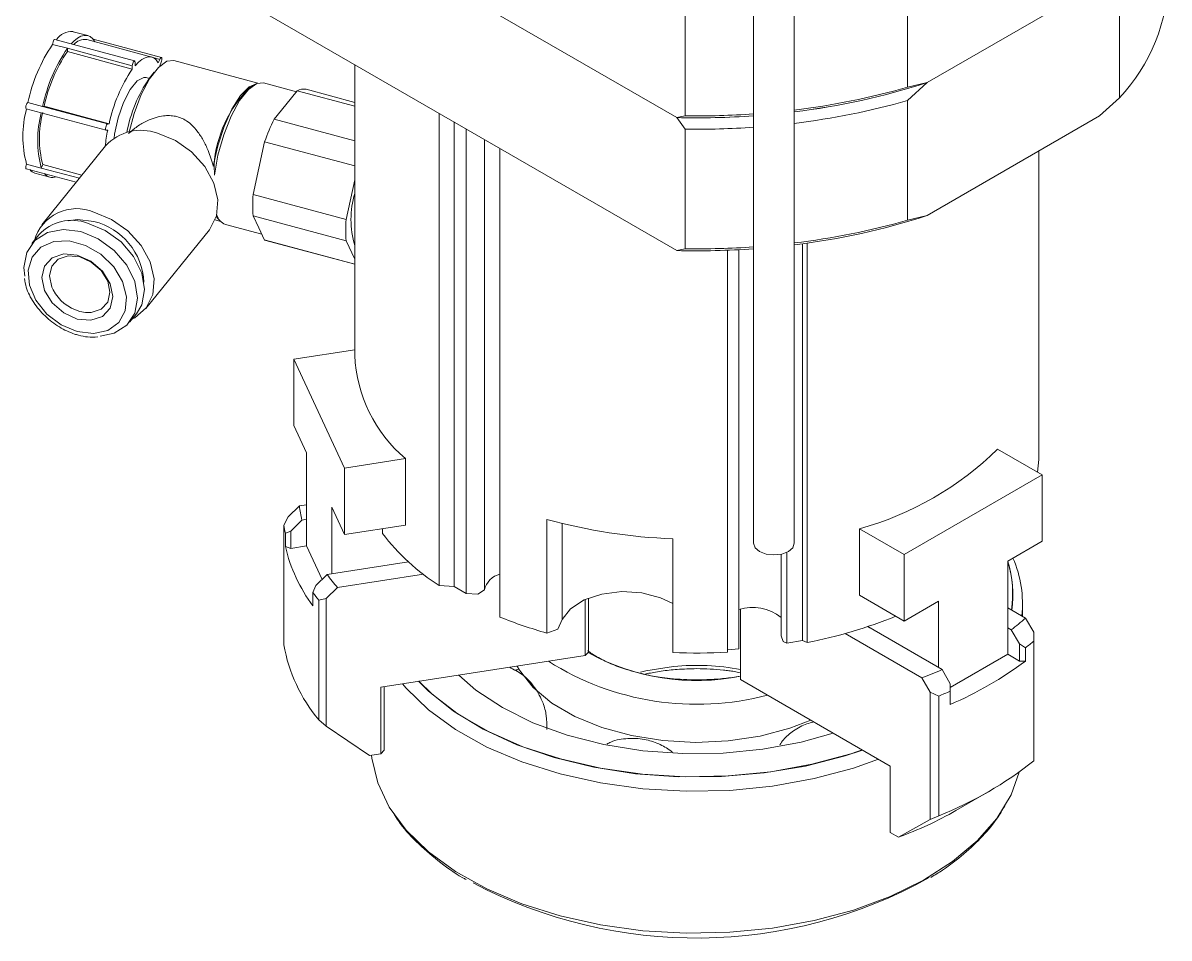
# Model space of a CAD drawing. Header units: millimetres. Extents: x 19 to 1665, y -46 to 1184.
# Drawn here: x 612.8 to 669.1, y 754.3 to 799.3 of the extents above; entities that cross this region are included whole.
import ezdxf

# ---------------------------------------------------------------- set-up
doc = ezdxf.new("R2010")
doc.units = ezdxf.units.MM
doc.header["$LTSCALE"] = 4

msp = doc.modelspace()

# ---------------------------------------------------------------- linework, layer by layer
at = {"color": 7, "linetype": 'Continuous', "lineweight": 18}
for p, q in [((644.926, 794.623), (623.127, 807.207)), ((650.696, 773.71), (650.696, 802.704)), ((656.255, 801.991), (656.255, 796.112)), ((648.696, 801.622), (648.696, 773.71)), ((665.695, 801.236), (657.229, 796.348)), ((666.67, 795.593), (666.67, 801.472)), ((644.926, 788.09), (623.127, 800.675)), ((645.34, 800.589), (645.34, 794.71)), ((618.287, 797.409), (614.372, 798.463)), ((615.991, 798.65), (615.266, 798.845)), ((619.129, 797.598), (615.939, 798.457)), ((619.605, 797.571), (616.249, 798.474)), ((614.262, 798.222), (614.988, 798.027)), ((614.988, 798.027), (614.988, 797.863)), ((614.988, 798.027), (618.178, 797.168)), ((614.988, 797.863), (618.178, 797.005)), ((618.313, 797.172), (618.313, 797.336)), ((619.197, 797.573), (619.528, 797.484)), ((619.528, 797.484), (619.455, 797.312)), ((619.522, 797.169), (619.595, 797.342)), ((624.347, 796.318), (620.209, 797.432)), ((618.178, 797.168), (618.178, 797.005)), ((619.253, 796.855), (619.007, 796.537)), ((629.106, 797.223), (629.106, 782.95)), ((619.018, 796.551), (618.859, 796.594)), ((624.112, 796.203), (623.948, 796.093)), ((626.237, 795.892), (624.619, 796.328)), ((657.229, 796.348), (656.255, 795.459)), ((656.255, 796.112), (657.229, 796.348)), ((626.278, 795.944), (625.713, 795.244)), ((629.106, 795.182), (626.278, 795.944)), ((629.106, 795.368), (626.711, 796.013)), ((665.695, 794.704), (666.67, 795.593)), ((612.971, 795.053), (616.886, 793.999)), ((613.048, 795.363), (613.773, 795.168)), ((613.846, 795.177), (613.773, 795.168)), ((613.773, 795.168), (616.963, 794.309)), ((613.846, 795.177), (617.036, 794.318)), ((625.713, 795.244), (625.149, 794.545)), ((656.255, 789.58), (656.255, 795.459)), ((625.149, 794.545), (629.106, 793.48)), ((633.258, 794.826), (633.258, 771.63)), ((644.926, 794.623), (645.34, 794.71)), ((645.34, 794.057), (644.926, 794.623)), ((665.695, 794.704), (657.229, 789.816)), ((616.895, 793.999), (616.969, 794.008)), ((617.036, 794.318), (616.963, 794.309)), ((633.981, 771.588), (633.981, 794.409)), ((634.576, 771.241), (634.576, 794.065)), ((645.34, 788.178), (645.34, 794.057)), ((624.678, 793.438), (624.396, 792.143)), ((629.106, 792.246), (624.678, 793.438)), ((635.473, 771.417), (635.473, 793.547)), ((616.866, 793.237), (613.735, 789.362)), ((636.231, 770.085), (636.231, 793.11)), ((662.706, 778.014), (662.706, 792.978)), ((612.98, 792.343), (613.705, 792.147)), ((613.778, 792.32), (613.705, 792.147)), ((613.778, 792.32), (615.705, 791.801)), ((622.156, 792.24), (622.192, 792.285)), ((622.192, 792.285), (622.214, 791.794)), ((612.971, 792.114), (615.425, 791.453)), ((613.394, 791.893), (614.119, 791.698)), ((613.705, 792.147), (615.578, 791.643)), ((624.396, 792.143), (624.113, 790.849)), ((628.681, 789.619), (629.106, 791.566)), ((628.681, 789.619), (624.113, 790.849)), ((622.247, 789.593), (622.517, 789.52)), ((622.324, 789.834), (622.372, 789.737)), ((622.747, 789.375), (624.544, 788.891)), ((628.681, 788.57), (624.113, 789.799)), ((624.113, 789.799), (624.396, 789.204)), ((656.255, 789.58), (657.229, 789.816)), ((613.586, 788.859), (613.248, 788.441)), ((618.838, 785.24), (621.969, 789.115)), ((624.396, 789.204), (624.678, 788.609)), ((624.678, 788.609), (629.106, 787.417)), ((624.715, 788.597), (624.678, 788.609)), ((624.715, 788.597), (629.106, 787.415)), ((629.106, 787.674), (628.681, 788.57)), ((651.106, 768.939), (651.106, 788.425)), ((651.33, 768.835), (651.33, 788.456)), ((644.926, 788.09), (645.34, 788.178)), ((647.418, 768.354), (647.418, 788.107)), ((647.975, 768.517), (647.975, 788.132)), ((615.594, 785.104), (615.871, 785.052)), ((618.04, 784.57), (618.378, 784.989)), ((626.118, 782.758), (629.106, 783.22)), ((626.118, 782.758), (628.602, 777.404)), ((626.118, 779.491), (626.118, 782.758)), ((626.739, 778.153), (626.118, 779.491)), ((626.739, 773.581), (626.739, 778.153)), ((662.876, 777.072), (660.684, 778.337)), ((628.602, 777.404), (631.597, 777.868)), ((631.597, 777.868), (631.597, 774.602)), ((628.602, 777.404), (628.602, 774.138)), ((656.088, 773.153), (662.876, 777.072)), ((662.876, 777.072), (662.876, 773.805)), ((625.83, 775.003), (626.385, 775.549)), ((626.385, 775.549), (626.739, 775.604)), ((628.602, 774.138), (627.981, 775.477)), ((627.981, 775.477), (627.981, 772.21)), ((625.83, 775.003), (625.622, 774.603)), ((626.504, 774.851), (625.957, 774.307)), ((626.739, 774.887), (626.504, 774.851)), ((638.546, 774.885), (638.546, 769.295)), ((625.622, 774.603), (625.622, 768.724)), ((625.697, 774.199), (625.957, 774.307)), ((625.697, 773.546), (625.697, 774.199)), ((625.957, 774.307), (625.957, 773.46)), ((628.602, 774.138), (631.597, 774.602)), ((630.466, 774.427), (630.466, 774.191)), ((639.295, 774.687), (639.295, 769.965)), ((656.088, 773.153), (653.896, 774.418)), ((653.896, 771.152), (653.896, 774.418)), ((644.728, 768.339), (644.728, 773.928)), ((662.876, 773.805), (661.179, 772.826)), ((625.957, 773.46), (625.697, 773.546)), ((626.739, 773.581), (625.957, 773.46)), ((627.504, 771.933), (626.739, 773.581)), ((650.044, 769.163), (650.044, 773.169)), ((650.323, 773.261), (650.323, 768.805)), ((656.088, 769.887), (656.088, 773.153)), ((627.747, 772.174), (631.747, 772.793)), ((661.179, 772.826), (661.179, 768.253)), ((627.199, 771.631), (627.747, 772.174)), ((632.474, 772.188), (628.249, 771.535)), ((627.199, 771.631), (627.049, 771.286)), ((628.249, 771.535), (627.693, 770.988)), ((633.981, 771.588), (633.258, 771.63)), ((634.576, 771.241), (633.981, 771.588)), ((635.144, 771.206), (635.473, 771.417)), ((627.049, 771.286), (627.049, 770.633)), ((627.334, 770.915), (627.693, 770.988)), ((627.334, 765.036), (627.334, 770.915)), ((627.693, 770.988), (627.693, 764.724)), ((634.576, 771.241), (635.144, 771.206)), ((640.424, 768.192), (640.424, 770.946)), ((640.594, 771.017), (640.594, 768.362)), ((656.088, 769.887), (653.896, 771.152)), ((657.785, 770.866), (656.088, 769.887)), ((657.785, 767.6), (657.785, 770.866)), ((648.055, 770.474), (648.055, 767.012)), ((661.179, 770.539), (662.059, 770.031)), ((661.906, 770.12), (661.906, 770.76)), ((639.075, 769.491), (639.295, 769.965)), ((662.059, 770.031), (662.466, 769.336)), ((638.546, 769.295), (639.075, 769.491)), ((650.044, 769.163), (650.147, 768.885)), ((656.968, 767.092), (653.189, 769.274)), ((654.391, 769.56), (654.3, 769.612)), ((654.3, 769.612), (657.957, 767.501)), ((661.351, 769.46), (661.179, 769.56)), ((661.752, 768.77), (661.351, 769.46)), ((662.466, 768.904), (662.466, 769.336)), ((650.147, 768.885), (650.323, 768.805)), ((651.106, 768.939), (650.323, 768.805)), ((651.33, 768.835), (651.106, 768.939)), ((661.752, 768.77), (662.052, 768.576)), ((661.752, 767.923), (661.752, 768.77)), ((662.052, 768.576), (662.052, 767.923)), ((662.466, 763.024), (662.466, 768.904)), ((640.424, 768.192), (630.378, 766.638)), ((640.594, 768.362), (640.424, 768.192)), ((647.975, 768.517), (647.418, 768.476)), ((661.179, 768.253), (658.358, 766.624)), ((661.752, 767.923), (661.179, 768.253)), ((657.957, 767.501), (658.358, 766.811)), ((662.052, 767.923), (661.752, 767.923)), ((655.409, 762.766), (648.055, 767.012)), ((657.375, 766.397), (656.968, 767.092)), ((630.378, 763.372), (630.378, 766.638)), ((630.548, 766.664), (630.548, 763.542)), ((657.375, 766.397), (657.79, 766.204)), ((657.375, 760.133), (657.375, 766.397)), ((658.358, 766.443), (658.358, 766.811)), ((658.358, 765.79), (658.358, 766.443)), ((657.79, 766.204), (657.79, 760.325)), ((627.693, 764.724), (627.334, 765.036)), ((627.693, 764.724), (629.828, 763.287)), ((630.548, 763.542), (630.378, 763.372)), ((630.378, 763.372), (629.828, 763.287)), ((655.409, 762.766), (655.409, 759.5)), ((658.636, 760.579), (660.333, 761.559)), ((655.812, 759.267), (657.375, 760.133)), ((657.79, 760.325), (657.375, 760.133)), ((655.812, 759.267), (655.409, 759.5))]:
    msp.add_line(p, q, dxfattribs=at)
at = {"color": 7, "linetype": 'Continuous', "lineweight": 18, "flags": 128}
for points in [[(614.372, 798.463), (614.356, 798.462), (614.33, 798.439), (614.304, 798.397), (614.282, 798.34), (614.267, 798.279), (614.262, 798.222)], [(616.338, 798.343), (616.231, 798.495), (616.107, 798.6), (615.968, 798.656), (615.816, 798.661), (615.653, 798.617), (615.481, 798.524), (615.304, 798.382), (615.171, 798.248)], [(620.209, 797.432), (619.877, 797.399), (619.458, 797.093), (619.026, 796.528), (618.616, 795.751), (618.263, 794.829), (618.015, 793.915)], [(618.313, 797.336), (618.308, 797.381), (618.294, 797.406), (618.272, 797.408), (618.245, 797.385), (618.219, 797.343), (618.197, 797.286), (618.182, 797.225), (618.178, 797.168)], [(619.455, 797.312), (619.354, 797.454), (619.237, 797.552), (619.107, 797.604), (618.964, 797.609), (618.811, 797.567), (618.65, 797.48), (618.483, 797.347), (618.313, 797.172)], [(619.595, 797.342), (619.616, 797.4), (619.628, 797.462), (619.63, 797.516), (619.621, 797.554), (619.604, 797.571), (619.58, 797.563), (619.553, 797.533), (619.528, 797.484)], [(617.281, 793.614), (617.308, 793.814), (617.481, 794.608), (617.747, 795.367), (618.072, 795.999), (618.419, 796.427), (618.744, 796.601), (618.859, 796.594)], [(622.156, 792.24), (622.371, 793.229), (622.685, 794.189), (623.07, 795.04), (623.495, 795.71), (623.923, 796.143), (624.301, 796.302)], [(622.214, 791.794), (622.386, 792.782), (622.665, 793.776), (623.029, 794.694), (623.445, 795.461), (623.882, 796.012), (624.302, 796.303), (624.619, 796.328)], [(613.048, 795.363), (613.022, 795.349), (612.996, 795.314), (612.972, 795.261), (612.954, 795.201), (612.945, 795.141), (612.947, 795.092), (612.96, 795.061), (612.971, 795.053)], [(616.963, 794.309), (616.938, 794.295), (616.911, 794.26), (616.887, 794.207), (616.869, 794.147), (616.861, 794.087), (616.863, 794.038), (616.875, 794.007), (616.895, 793.999)], [(621.969, 789.115), (621.992, 789.144), (622.316, 789.8), (622.382, 790.579), (622.185, 791.41), (621.741, 792.221), (621.092, 792.939), (620.294, 793.5), (619.417, 793.855)], [(612.98, 792.343), (612.96, 792.284), (612.947, 792.223), (612.945, 792.169), (612.954, 792.13), (612.971, 792.114)], [(618.158, 784.716), (618.309, 784.793), (618.861, 785.269), (619.185, 785.925), (619.251, 786.703), (619.054, 787.534), (618.611, 788.345), (617.961, 789.063), (617.163, 789.624), (616.287, 789.979)], [(616.287, 789.518), (615.487, 789.613), (615.023, 789.544)], [(618.378, 784.989), (618.637, 785.432), (618.774, 786.173), (618.637, 786.987), (618.241, 787.794), (617.623, 788.517), (616.845, 789.084), (615.982, 789.439)], [(622.485, 789.557), (622.371, 789.663), (622.304, 789.758)], [(612.892, 786.828), (612.853, 787.257), (612.99, 787.997), (613.386, 788.592), (614.004, 788.982), (614.782, 789.13), (615.644, 789.02), (616.507, 788.665), (617.285, 788.098), (617.903, 787.376), (618.299, 786.568), (618.436, 785.754), (618.299, 785.014), (617.903, 784.419), (617.285, 784.029), (616.602, 783.885)], [(615.475, 784.108), (616.264, 784.014), (616.967, 784.168), (617.509, 784.552), (617.83, 785.125), (617.896, 785.825), (617.7, 786.576), (617.262, 787.297), (616.631, 787.91), (615.875, 788.347), (615.076, 788.562), (614.319, 788.532), (613.688, 788.259), (613.251, 787.774), (613.055, 787.129), (613.121, 786.393), (613.442, 785.647), (613.983, 784.971), (614.687, 784.439), (615.475, 784.108)], [(615.475, 784.728), (614.809, 785.027), (614.245, 785.519), (613.868, 786.129), (613.735, 786.765), (613.868, 787.329), (614.245, 787.736), (614.809, 787.924), (615.475, 787.864), (616.141, 787.565), (616.706, 787.074), (617.083, 786.463), (617.215, 785.828), (617.083, 785.263), (616.706, 784.856), (616.141, 784.669), (615.475, 784.728)], [(615.871, 785.052), (616.162, 785.052), (616.645, 785.213), (616.967, 785.561), (617.08, 786.043), (616.967, 786.585), (616.645, 787.107), (616.162, 787.527), (615.594, 787.782), (615.025, 787.833), (614.543, 787.673), (614.22, 787.325), (614.107, 786.843), (614.22, 786.3), (614.287, 786.157)], [(662.647, 777.204), (662.703, 777.83), (662.706, 778.014)], [(648.989, 773.302), (648.772, 773.489), (648.696, 773.71)], [(650.696, 773.71), (650.62, 773.489), (650.403, 773.302), (650.079, 773.177), (649.696, 773.133), (649.313, 773.177), (648.989, 773.302)], [(644.728, 770.746), (644.129, 771.036), (643.214, 771.271), (642.218, 771.332), (641.239, 771.212), (640.372, 770.923), (639.702, 770.493), (639.295, 769.965)], [(637.083, 767.675), (637.204, 767.468), (637.875, 766.623), (638.791, 765.858), (639.922, 765.196), (641.236, 764.658), (642.691, 764.26), (644.244, 764.013), (645.848, 763.927), (647.453, 764.002), (649.012, 764.237), (650.476, 764.625), (651.508, 765.019)], [(644.767, 767.655), (643.398, 767.434), (643.148, 767.373)], [(654.052, 763.55), (653.187, 763.263), (651.25, 762.765), (649.215, 762.423), (647.117, 762.245), (644.997, 762.233), (642.894, 762.388), (640.847, 762.706), (638.894, 763.183), (637.072, 763.809), (635.414, 764.572), (633.952, 765.458), (632.713, 766.451), (632.236, 766.926)], [(654.035, 763.559), (653.479, 763.371), (651.564, 762.849), (649.543, 762.482), (647.455, 762.277), (645.338, 762.238), (643.231, 762.366), (641.174, 762.659), (639.206, 763.11), (637.362, 763.712), (635.677, 764.453), (634.183, 765.32), (632.907, 766.296), (632.255, 766.928)], [(634.21, 767.231), (635.055, 766.497), (636.355, 765.635), (637.858, 764.891), (639.533, 764.282), (641.344, 763.82), (643.252, 763.515), (645.216, 763.374), (647.195, 763.399), (649.147, 763.59), (651.029, 763.944), (652.605, 764.385)], [(654.838, 763.096), (653.612, 762.665), (651.674, 762.144), (649.633, 761.777), (647.526, 761.57), (645.39, 761.528), (643.263, 761.65), (641.183, 761.934), (639.188, 762.377), (637.312, 762.968), (635.59, 763.699), (634.052, 764.556), (632.725, 765.523), (631.634, 766.584), (631.448, 766.804)], [(629.928, 763.302), (629.943, 763.157), (630.23, 761.934), (630.797, 760.745), (631.634, 759.609), (632.725, 758.548), (634.052, 757.581), (635.59, 756.724), (637.312, 755.993), (639.188, 755.402), (641.183, 754.96), (643.263, 754.675), (645.39, 754.553), (647.526, 754.596), (649.633, 754.802), (651.674, 755.169), (653.612, 755.69), (655.412, 756.355), (657.042, 757.153), (658.474, 758.069), (659.682, 759.087), (660.644, 760.189), (661.342, 761.355), (661.742, 762.468)]]:
    msp.add_lwpolyline(points, dxfattribs=at)
at = {"color": 7, "linetype": 'Continuous', "lineweight": 18}
for centre, radius, start, end in [((659.979, 801.805), 9.13, 317.126, 358.5076), ((615.194, 797.955), 0.894, 85.3794, 146.8544), ((615.843, 797.752), 0.712, 82.2176, 139.6013), ((620.906, 793.712), 8.03, 145.8255, 168.1333), ((621.631, 793.516), 8.03, 145.8255, 168.1333), ((621.271, 793.608), 7.589, 145.8902, 168.0686), ((624.461, 792.749), 7.589, 145.8902, 168.0686), ((624.533, 792.708), 6.724, 145.2772, 169.8554), ((646.558, 829.121), 34.466, 276.8947, 288.035), ((646.517, 829.309), 34.657, 276.9256, 288.0041), ((646.418, 830.649), 35.91, 276.8411, 285.8969), ((628.082, 791.877), 5.904, 134.4415, 176.0378), ((626.582, 795.435), 0.592, 77.3238, 120.8485), ((618.105, 793.698), 5.301, 165.1893, 194.8107), ((646.387, 830.15), 36.067, 276.8608, 285.8771), ((618.83, 793.503), 5.301, 165.1893, 194.8107), ((618.625, 793.593), 5.011, 165.2769, 194.7231), ((633.226, 790.459), 9.052, 153.169, 160.7897), ((645.907, 833.962), 39.352, 268.5721, 274.0732), ((645.907, 833.962), 39.352, 268.5721, 274.0647), ((645.907, 834.733), 40.027, 269.1879, 273.9947), ((625.293, 792.318), 8.494, 168.5211, 173.9493), ((618.602, 791.641), 2.359, 69.7932, 137.4034), ((645.907, 834.08), 40.027, 269.1879, 273.9947), ((613.549, 792.397), 0.527, 218.4287, 252.9233), ((614.247, 792.173), 0.488, 217.7324, 292.1346), ((630.097, 790.324), 6.007, 174.9877, 185.0123), ((633.381, 789.62), 4.462, 163.3363, 196.6637), ((615.444, 787.987), 2.163, 67.0743, 163.8995), ((615.213, 787.376), 2.202, 69.5553, 137.6414), ((615.52, 786.381), 3.23, 2.7606, 76.2642), ((623.005, 790.03), 0.704, 195.542, 248.5712), ((634.665, 789.094), 6.007, 174.9877, 185.0123), ((646.517, 822.776), 34.657, 276.9256, 288.0041), ((646.418, 824.117), 35.91, 276.8411, 285.8969), ((645.907, 828.201), 40.027, 269.1879, 273.9947), ((645.907, 827.43), 39.352, 268.5721, 274.0647), ((616.173, 787.16), 2.136, 207.9997, 254.2712), ((636.124, 783.238), 7.024, 182.3551, 229.8731), ((649.701, 789.524), 15.677, 285.5206, 314.4741), ((632.658, 776.258), 6.313, 186.4401, 192.8772), ((645.734, 800.893), 26.984, 254.5507, 267.8632), ((632.165, 775.612), 6.62, 188.7676, 192.3185), ((639.178, 780.888), 10.989, 217.5482, 237.4013), ((633.276, 775.293), 7.777, 192.9825, 216.8144), ((656.15, 771.184), 5.288, 351.706, 18.0173), ((656.13, 771.19), 5.294, 351.7436, 17.503), ((656.393, 770.758), 5.511, 353.5715, 23.729), ((635.482, 777.732), 9.525, 215.6986, 220.5914), ((636.48, 771.192), 1.032, 103.9907, 167.3842), ((634.958, 777.053), 9.788, 216.1003, 218.8363), ((648.642, 768.279), 2.275, 51.944, 107.0271), ((644.44, 790.369), 21.882, 247.9648, 254.3742), ((646.974, 791.488), 23.069, 280.8856, 292.1647), ((653.344, 780.12), 13.332, 306.9143, 310.8243), ((633.316, 770.054), 7.807, 189.8084, 219.9886), ((653.498, 779.82), 14.128, 307.2629, 309.4051), ((645.896, 778.002), 11.039, 241.1326, 281.2813), ((645.899, 777.992), 11.027, 241.1027, 281.3467), ((645.906, 797.377), 29.062, 267.678, 272.9821), ((645.902, 779.392), 13.596, 237.6027, 284.8112), ((645.906, 756.189), 11.523, 79.2484, 95.6726), ((649.175, 787.342), 21.697, 291.0506, 293.8765), ((651.238, 782.388), 18.06, 293.2156, 306.779), ((649.378, 786.955), 22.391, 292.0659, 293.6417), ((651.213, 777.118), 18.035, 291.3889, 308.6057), ((649.556, 776.433), 18.27, 290.0251, 299.7997), ((645.882, 777.85), 23.538, 242.2266, 299.0972)]:
    msp.add_arc(centre, radius, start, end, dxfattribs=at)
for points, knots in [([(617.998, 793.84), (618.133, 793.958), (618.407, 794.199), (618.854, 794.453), (619.294, 794.627), (619.669, 794.71), (620.01, 794.729), (620.303, 794.696), (620.582, 794.609), (620.859, 794.463), (621.124, 794.247), (621.402, 793.931), (621.666, 793.517), (621.882, 793.06), (622.044, 792.629), (622.118, 792.371), (622.156, 792.24)], [0, 0, 0, 0, 0.09371, 0.190108, 0.261921, 0.335344, 0.386189, 0.438354, 0.489269, 0.541825, 0.607386, 0.674769, 0.768831, 0.865577, 0.932213, 1, 1, 1, 1]), ([(612.883, 786.714), (612.905, 786.571), (612.966, 786.172), (613.311, 785.529), (613.867, 784.852), (614.569, 784.318), (615.152, 784.043), (615.475, 783.95), (615.54, 783.931)], [0, 0, 0, 0, 0.11642, 0.324919, 0.535781, 0.747529, 0.948749, 1, 1, 1, 1]), ([(615.54, 783.931), (615.688, 783.895), (616.01, 783.816), (616.318, 783.84), (616.485, 783.853)], [0, 0, 0, 0, 0.459215, 1, 1, 1, 1]), ([(642.994, 767.36), (642.811, 767.407), (642.347, 767.527), (641.67, 767.789), (641.02, 768.099), (640.685, 768.327), (640.541, 768.425)], [0, 0, 0, 0, 0.187834, 0.478408, 0.77476, 1, 1, 1, 1]), ([(638.543, 764.557), (638.542, 764.788), (638.542, 765.229), (638.349, 765.942), (637.969, 766.648), (637.395, 767.267), (636.915, 767.508), (636.701, 767.616)], [0, 0, 0, 0, 0.181813, 0.347848, 0.577234, 0.811529, 1, 1, 1, 1]), ([(636.959, 767.469), (637.013, 767.479), (637.09, 767.494), (637.158, 767.531), (637.178, 767.542)], [0, 0, 0, 0, 0.711816, 1, 1, 1, 1]), ([(643.785, 767.359), (643.908, 767.382), (644.283, 767.451), (644.993, 767.527), (645.582, 767.541), (645.906, 767.549)], [0, 0, 0, 0, 0.1811734, 0.5499543, 1, 1, 1, 1]), ([(645.906, 767.549), (646.347, 767.539), (646.881, 767.527), (647.398, 767.457), (647.487, 767.444)], [0, 0, 0, 0, 0.826155, 1, 1, 1, 1]), ([(647.487, 767.444), (647.571, 767.435), (647.765, 767.412), (647.95, 767.373), (648.055, 767.351)], [0, 0, 0, 0, 0.432386, 1, 1, 1, 1]), ([(645.906, 766.995), (645.465, 767.008), (644.846, 767.025), (643.963, 767.145), (643.421, 767.239), (643.078, 767.336), (642.994, 767.36)], [0, 0, 0, 0, 0.4372136, 0.6144894, 0.9051005, 1, 1, 1, 1]), ([(643.347, 767.271), (643.39, 767.283), (643.53, 767.32), (643.681, 767.343), (643.785, 767.359)], [0, 0, 0, 0, 0.310394, 1, 1, 1, 1]), ([(648.036, 767.187), (647.91, 767.164), (647.532, 767.094), (646.819, 767.017), (646.23, 767.003), (645.906, 766.995)], [0, 0, 0, 0, 0.184973, 0.552043, 1, 1, 1, 1]), ([(651.65, 764.936), (651.421, 764.869), (651.068, 764.764), (650.579, 764.443), (650.226, 764.157), (650.043, 763.893), (649.985, 763.808)], [0, 0, 0, 0, 0.345422, 0.533392, 0.849581, 1, 1, 1, 1]), ([(644.752, 763.405), (644.71, 763.441), (644.496, 763.624), (644.026, 763.88), (643.312, 764.109), (642.509, 764.14), (641.871, 764.048), (641.558, 763.875), (641.494, 763.84)], [0, 0, 0, 0, 0.047965, 0.243794, 0.457697, 0.691253, 0.936833, 1, 1, 1, 1]), ([(657.4, 757.294), (657.595, 757.41), (658.186, 757.763), (659.046, 758.437), (659.962, 759.312), (660.65, 760.133), (660.958, 760.682), (661.075, 760.891)], [0, 0, 0, 0, 0.118513, 0.359927, 0.60346, 0.849121, 1, 1, 1, 1]), ([(631.045, 760.395), (631.11, 760.288), (631.397, 759.814), (632.103, 759.045), (633.164, 758.113), (634.005, 757.495), (634.519, 757.216), (634.576, 757.185)], [0, 0, 0, 0, 0.085935, 0.378962, 0.672023, 0.963809, 1, 1, 1, 1])]:
    msp.add_open_spline(points, degree=3, knots=knots, dxfattribs=at)

doc.saveas('drawing.dxf')
